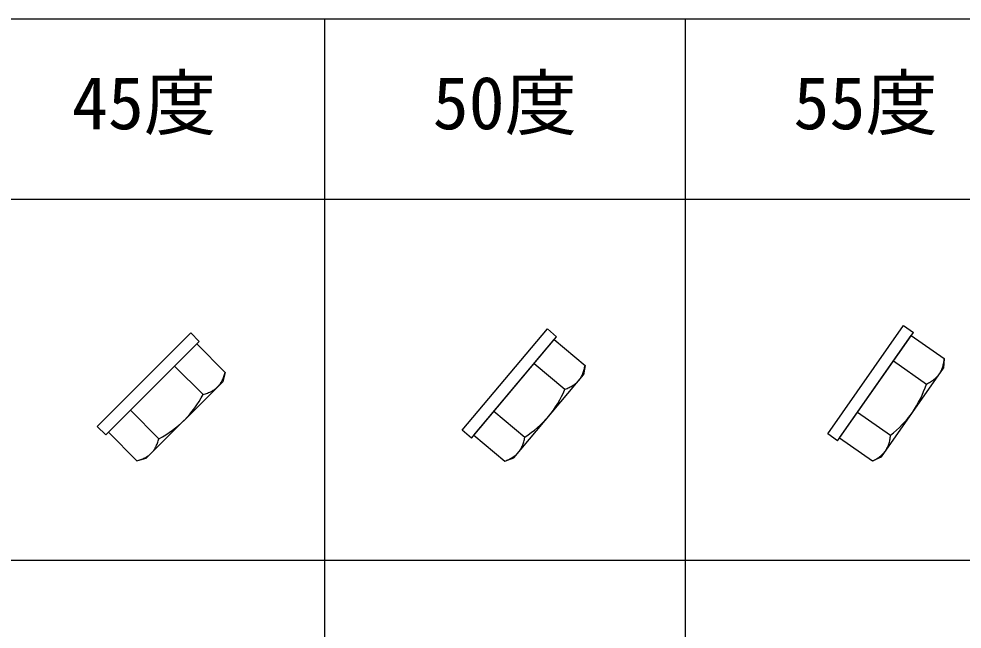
# Model space of a CAD drawing. Units: millimetres, scale not verified. Extents: x -1170 to 1170, y -780 to 835.
# Drawn here: x -11.6 to 302.1, y 577 to 780 of the extents above; entities that cross this region are included whole.
import ezdxf
from ezdxf.enums import TextEntityAlignment as Align

# ---------------------------------------------------------------- set-up
doc = ezdxf.new("R2010")
doc.units = ezdxf.units.MM
doc.header["$LTSCALE"] = 6
doc.layers.add('0-0_0', color=3, linetype='Continuous')
doc.layers.add('F-0', color=4, linetype='Continuous')
doc.styles.add('ＭＳ ゴシック', font='')
doc.styles.get('ＭＳ ゴシック').set_extended_font_data('MS Gothic')

msp = doc.modelspace()

# ---------------------------------------------------------------- linework, layer by layer
at = {"layer": '0-0_0'}
for p, q in [((282.619, 678.021), (285.895, 675.727)), ((45.556, 675.556), (48.385, 672.728)), ((164.141, 676.853), (167.206, 674.282)), ((260.658, 639.684), (285.895, 675.727)), ((261.355, 640.68), (285.198, 674.731)), ((285.198, 674.731), (296.168, 667.05)), ((17.272, 641.615), (48.385, 672.728)), ((18.132, 642.475), (47.525, 671.868)), ((47.525, 671.868), (56.995, 662.399)), ((138.923, 640.576), (167.206, 674.282)), ((139.704, 641.507), (166.424, 673.35)), ((166.424, 673.35), (176.683, 664.742)), ((159.744, 665.39), (170.003, 656.781)), ((279.237, 666.218), (290.207, 658.537)), ((296.168, 667.05), (295.888, 663.847)), ((40.177, 664.52), (49.646, 655.05)), ((56.995, 662.399), (56.163, 659.293)), ((176.683, 664.742), (176.125, 661.576)), ((275.24, 634.357), (295.888, 663.847)), ((30.707, 633.837), (56.163, 659.293)), ((152.985, 633.998), (176.125, 661.576)), ((25.48, 649.823), (34.95, 640.354)), ((146.384, 649.468), (156.643, 640.86)), ((267.316, 649.193), (278.286, 641.512)), ((18.132, 642.475), (27.601, 633.005)), ((139.704, 641.507), (149.963, 632.899)), ((261.355, 640.68), (272.325, 632.999)), ((27.601, 633.005), (30.707, 633.837)), ((149.963, 632.899), (152.985, 633.998)), ((272.325, 632.999), (275.24, 634.357))]:
    msp.add_line(p, q, dxfattribs=at)
for points in [[(260.658, 639.684), (257.381, 641.979), (282.619, 678.021)], [(17.272, 641.615), (14.444, 644.444), (45.556, 675.556)], [(138.923, 640.576), (135.859, 643.147), (164.141, 676.853)], [(295.838, 664.937), (295.913, 665.277), (295.982, 665.622), (296.04, 665.974), (296.09, 666.328), (296.134, 666.688), (296.168, 667.05)], [(56.303, 660.375), (56.436, 660.697), (56.563, 661.025), (56.682, 661.362), (56.792, 661.701), (56.898, 662.048), (56.995, 662.399)], [(170.003, 656.781), (170.373, 656.92), (170.735, 657.065), (171.09, 657.219), (171.438, 657.381), (171.778, 657.553), (172.11, 657.731), (172.432, 657.918), (172.589, 658.016), (172.744, 658.116), (173.002, 658.293), (173.252, 658.475), (173.374, 658.568), (173.494, 658.664), (173.61, 658.762), (173.728, 658.862), (173.951, 659.066), (174.061, 659.172), (174.167, 659.279), (174.274, 659.388), (174.375, 659.499), (174.475, 659.613), (174.575, 659.728), (174.68, 659.857), (174.783, 659.986), (174.881, 660.118), (174.979, 660.253), (175.072, 660.389), (175.163, 660.526), (175.252, 660.666), (175.338, 660.808), (175.42, 660.953), (175.501, 661.1), (175.579, 661.248), (175.654, 661.397), (175.727, 661.55), (175.797, 661.705), (175.931, 662.02), (176.055, 662.339), (176.17, 662.666)], [(176.17, 662.666), (176.275, 662.999), (176.373, 663.337), (176.462, 663.682), (176.542, 664.03), (176.618, 664.384), (176.683, 664.742)], [(290.207, 658.537), (290.564, 658.708), (290.912, 658.884), (291.253, 659.067), (291.585, 659.26), (291.908, 659.46), (292.224, 659.667), (292.528, 659.881), (292.676, 659.992), (292.822, 660.105), (293.064, 660.304), (293.296, 660.508), (293.41, 660.611), (293.521, 660.717), (293.628, 660.825), (293.737, 660.934), (293.941, 661.157), (294.042, 661.272), (294.138, 661.388), (294.235, 661.506), (294.326, 661.625), (294.416, 661.748), (294.505, 661.871), (294.598, 662.008), (294.69, 662.146), (294.776, 662.286), (294.862, 662.429), (294.943, 662.573), (295.022, 662.718), (295.098, 662.864), (295.171, 663.014), (295.24, 663.165), (295.308, 663.318), (295.373, 663.473), (295.434, 663.627), (295.494, 663.786), (295.55, 663.947), (295.657, 664.273), (295.752, 664.601), (295.838, 664.937)], [(49.646, 655.05), (50.027, 655.156), (50.4, 655.269), (50.768, 655.391), (51.128, 655.523), (51.482, 655.664), (51.828, 655.813), (52.165, 655.971), (52.33, 656.054), (52.493, 656.141), (52.766, 656.295), (53.03, 656.455), (53.161, 656.537), (53.288, 656.621), (53.412, 656.709), (53.538, 656.798), (53.779, 656.982), (53.897, 657.078), (54.012, 657.176), (54.128, 657.275), (54.238, 657.377), (54.349, 657.481), (54.457, 657.587), (54.573, 657.706), (54.688, 657.826), (54.797, 657.949), (54.906, 658.075), (55.01, 658.203), (55.114, 658.331), (55.214, 658.463), (55.312, 658.597), (55.406, 658.734), (55.5, 658.873), (55.59, 659.014), (55.678, 659.156), (55.764, 659.301), (55.848, 659.45), (56.009, 659.753), (56.16, 660.059), (56.303, 660.375)], [(34.187, 638.172), (34.336, 638.518), (34.477, 638.872), (34.609, 639.232), (34.731, 639.6), (34.844, 639.973), (34.95, 640.354)], [(156.074, 638.62), (156.192, 638.978), (156.302, 639.342), (156.401, 639.713), (156.491, 640.09), (156.571, 640.472), (156.643, 640.86)], [(277.914, 639.23), (278, 639.597), (278.078, 639.97), (278.145, 640.348), (278.201, 640.731), (278.248, 641.119), (278.286, 641.512)], [(27.601, 633.005), (27.952, 633.102), (28.299, 633.208), (28.638, 633.318), (28.975, 633.437), (29.303, 633.564), (29.625, 633.697), (29.941, 633.84), (30.247, 633.991), (30.55, 634.152), (30.699, 634.236), (30.844, 634.322), (30.986, 634.41), (31.127, 634.5), (31.266, 634.594), (31.403, 634.688), (31.537, 634.786), (31.669, 634.886), (31.797, 634.99), (31.925, 635.094), (32.051, 635.203), (32.174, 635.312), (32.294, 635.427), (32.413, 635.543), (32.519, 635.651), (32.623, 635.762), (32.725, 635.872), (32.824, 635.988), (32.922, 636.103), (33.018, 636.221), (33.202, 636.462), (33.291, 636.588), (33.379, 636.712), (33.463, 636.839), (33.545, 636.97), (33.705, 637.234), (33.859, 637.507), (33.946, 637.67), (34.029, 637.835), (34.187, 638.172)], [(149.963, 632.899), (150.304, 633.026), (150.64, 633.161), (150.969, 633.301), (151.294, 633.449), (151.609, 633.604), (151.919, 633.764), (152.221, 633.934), (152.513, 634.112), (152.801, 634.299), (152.941, 634.395), (153.079, 634.493), (153.212, 634.593), (153.345, 634.696), (153.475, 634.801), (153.604, 634.907), (153.729, 635.016), (153.851, 635.127), (153.97, 635.241), (154.088, 635.357), (154.204, 635.476), (154.317, 635.595), (154.427, 635.72), (154.535, 635.846), (154.631, 635.964), (154.726, 636.083), (154.818, 636.201), (154.906, 636.326), (154.993, 636.448), (155.079, 636.575), (155.241, 636.83), (155.319, 636.964), (155.395, 637.095), (155.469, 637.229), (155.539, 637.366), (155.675, 637.644), (155.805, 637.929), (155.877, 638.098), (155.946, 638.271), (156.074, 638.62)], [(272.325, 632.999), (272.654, 633.155), (272.977, 633.319), (273.292, 633.487), (273.603, 633.662), (273.904, 633.845), (274.198, 634.032), (274.484, 634.227), (274.76, 634.429), (275.03, 634.641), (275.162, 634.749), (275.29, 634.859), (275.414, 634.97), (275.538, 635.083), (275.658, 635.199), (275.777, 635.317), (275.892, 635.436), (276.004, 635.558), (276.113, 635.682), (276.22, 635.807), (276.325, 635.936), (276.428, 636.065), (276.526, 636.198), (276.623, 636.333), (276.709, 636.459), (276.792, 636.586), (276.874, 636.712), (276.951, 636.843), (277.027, 636.973), (277.101, 637.107), (277.24, 637.375), (277.306, 637.515), (277.371, 637.653), (277.433, 637.793), (277.491, 637.935), (277.602, 638.223), (277.707, 638.519), (277.763, 638.694), (277.817, 638.871), (277.914, 639.23)]]:
    msp.add_lwpolyline(points, dxfattribs=at)
for centre, start, end in [((135.895, 671.295), 320.639, 336.949), ((254.964, 670.023), 325.639, 341.949), ((16.933, 672.482), 315.639, 331.949), ((17.518, 673.067), 298.051, 314.361), ((136.427, 671.93), 303.051, 319.361), ((255.439, 670.701), 308.051, 324.361)]:
    msp.add_arc(centre, 37.068, start, end, dxfattribs=at)
at = {"layer": 'F-0'}
for p, q in [((90, 780), (90, -780)), ((210, 780), (210, -780)), ((-1110, 600), (1170, 600))]:
    msp.add_line(p, q, dxfattribs=at)
at = {"layer": 'F-0', "color": 6}
msp.add_line((-1170, 720), (1170, 720), dxfattribs=at)
msp.add_lwpolyline([(-1170, 780), (1170, 780), (1170, -780)], dxfattribs=at)

# ---------------------------------------------------------------- texts
at = {"layer": 'F-0', "color": 7, "style": 'ＭＳ ゴシック'}
for s, p in [('45度', (6, 738)), ('50度', (126, 738)), ('55度', (246, 738))]:
    msp.add_text(s, height=17.6, dxfattribs=at).set_placement(p, align=Align.BOTTOM_LEFT)

doc.saveas('drawing.dxf')
